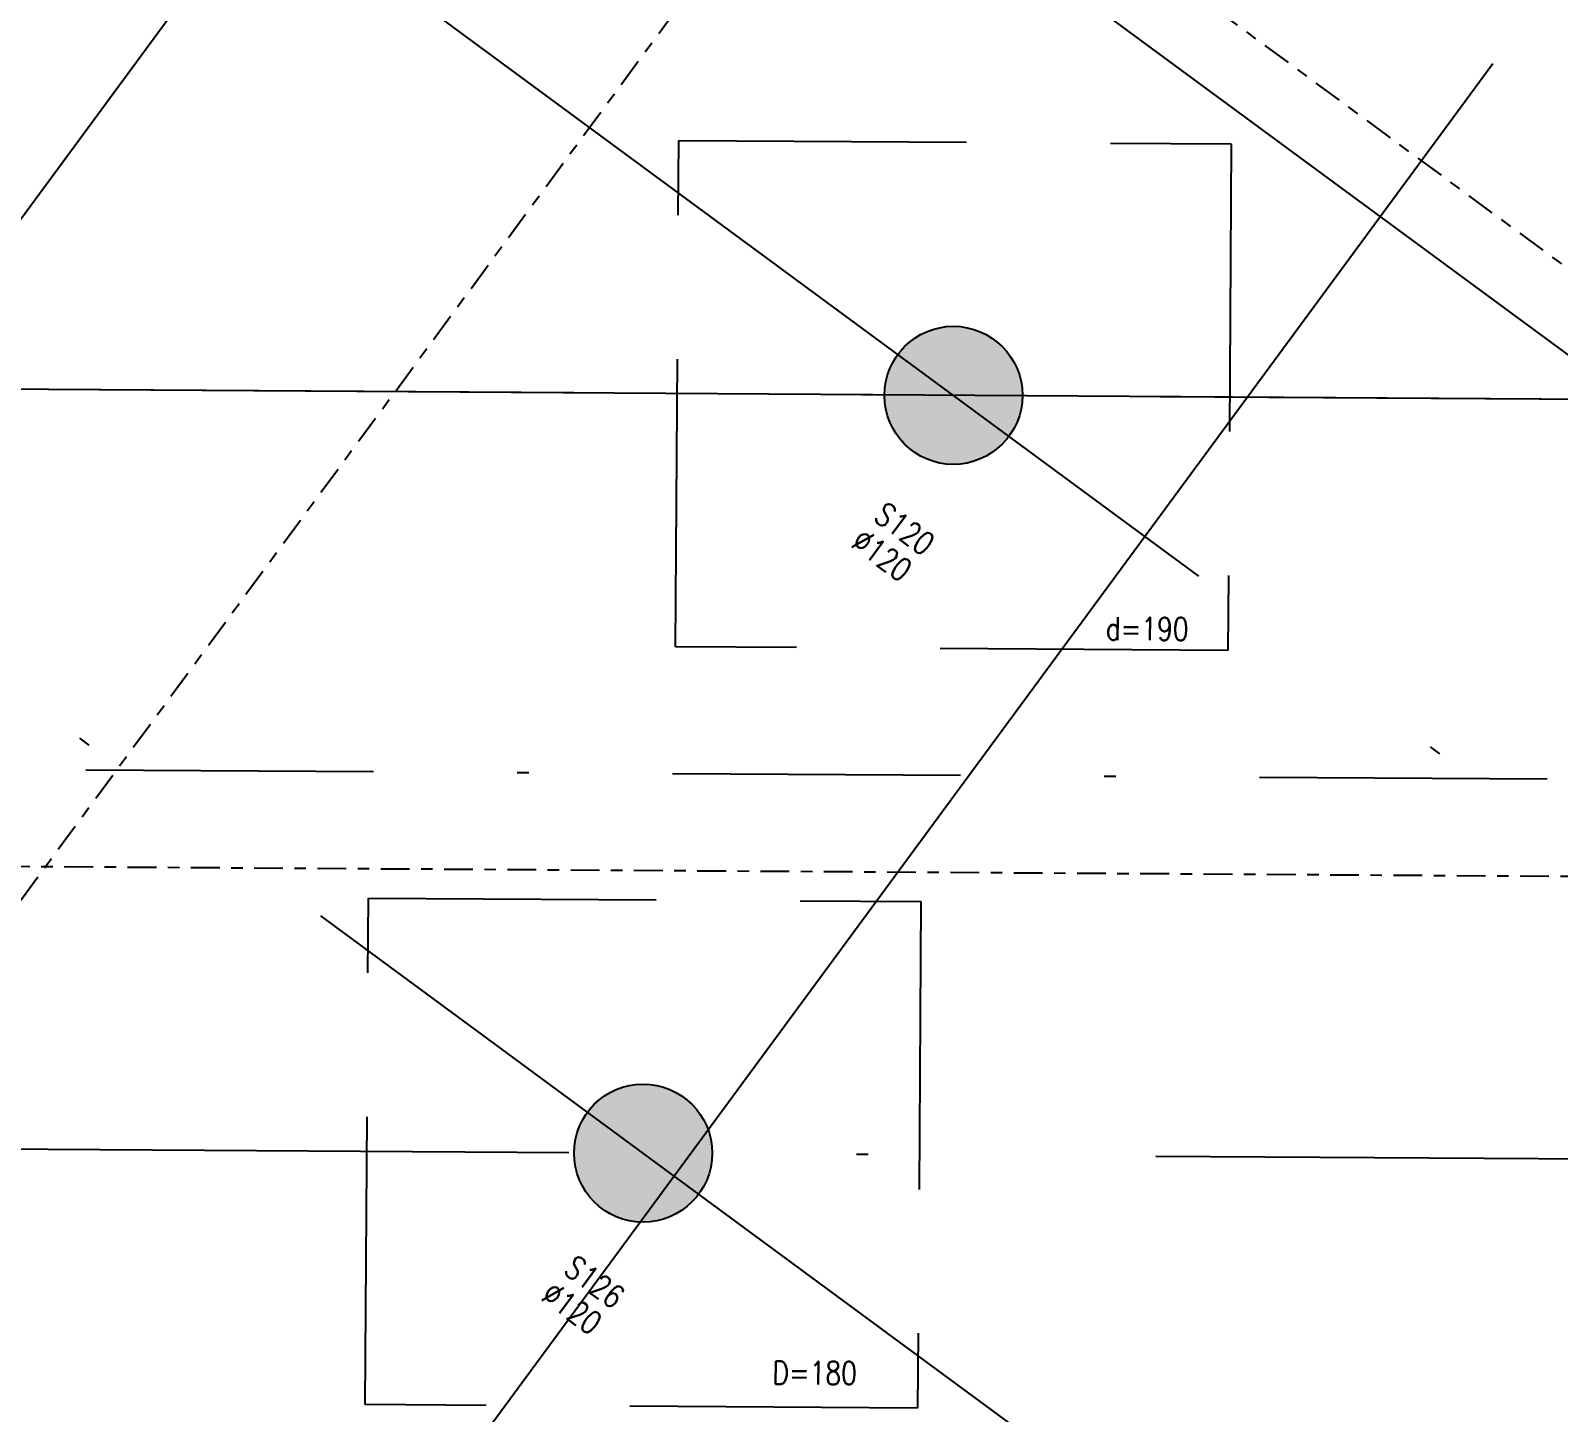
# Model space of a CAD drawing. Header units: millimetres. Extents: x 400392 to 401186, y 4543812 to 4544115.
# Drawn here: x 400731.97 to 400745.24, y 4544016.26 to 4544028.26 of the extents above; entities that cross this region are included whole.
import ezdxf

# ---------------------------------------------------------------- set-up
doc = ezdxf.new("R2010")
doc.units = ezdxf.units.MM
for name, pattern in [('AKS', [3, 2.5, -0.25, 0, -0.25]), ('CENTER', [2, 1.25, -0.25, 0.25, -0.25]), ('DASHDOT2', [0.5, 0.25, -0.125, 0, -0.125]), ('HIDDEN', [0.375, 0.25, -0.125])]:
    doc.linetypes.add(name, pattern=pattern)
for name, color, linetype in [('aks prota', 2, 'AKS'), ('kolon prota', 1, 'Continuous'), ('kolon tarama prota', 252, 'Continuous'), ('lkolon prota', 4, 'Continuous'), ('PRT-AL-TUNEL_EKSENI', 14, 'DASHDOT2'), ('skesit prota', 7, 'Continuous'), ('st-s_level (kot)', 6, 'Continuous'), ('temel prota', 6, 'Continuous'), ('tkolon prota', 6, 'Continuous')]:
    doc.layers.add(name, color=color, linetype=linetype)
doc.styles.add('OLCU', font='romanstw.shx')
doc.styles.add('tkolon', font='romanstw.shx')

msp = doc.modelspace()

# ---------------------------------------------------------------- hatches: boundary and pattern name
at = {"layer": 'kolon tarama prota'}
h = msp.add_hatch(color=256, dxfattribs=at)
h.dxf.hatch_style = 1
edge = h.paths.add_edge_path()
edge.add_arc((400739.98532, 4544025.0947), 0.6, 359.637118, 719.637118)
h = msp.add_hatch(color=256, dxfattribs=at)
h.dxf.hatch_style = 1
edge = h.paths.add_edge_path()
edge.add_arc((400737.28871, 4544018.51165), 0.6, 359.637118, 719.637118)

# ---------------------------------------------------------------- linework, layer by layer
at = {"layer": 'aks prota', "ltscale": 10}
for p, q in [((400772.22759, 4544005.64011), (400700.89665, 4544058.15852)), ((400772.22759, 4544005.64011), (400700.89665, 4544058.15852)), ((400772.22759, 4544005.64011), (400700.89665, 4544058.15852)), ((400766.35822, 4544005.67728), (400698.85116, 4544055.38031)), ((400766.35822, 4544005.67728), (400698.85116, 4544055.38031)), ((400722.19934, 4544013.47792), (400749.88765, 4544051.08441)), ((400722.19934, 4544013.47792), (400749.88765, 4544051.08441)), ((400754.61948, 4544005.75163), (400694.76017, 4544049.82389)), ((400754.61948, 4544005.75163), (400694.76017, 4544049.82389)), ((400754.61948, 4544005.75163), (400694.76017, 4544049.82389)), ((400729.84998, 4544007.84503), (400757.53829, 4544045.45151)), ((400729.84998, 4544007.84503), (400757.53829, 4544045.45151)), ((400729.84998, 4544007.84503), (400757.53829, 4544045.45151)), ((400826.98405, 4544024.54369), (400661.06815, 4544025.59453)), ((400826.98405, 4544024.54369), (400661.06815, 4544025.59453)), ((400808.56238, 4544024.66037), (400685.15217, 4544025.44199)), ((400826.94224, 4544017.94382), (400661.02635, 4544018.99466)), ((400826.94224, 4544017.94382), (400661.02635, 4544018.99466))]:
    msp.add_line(p, q, dxfattribs=at)
at = {"layer": 'kolon prota', "color": 1}
for centre in [(400739.98532, 4544025.0947), (400737.28871, 4544018.51165)]:
    msp.add_circle(centre, 0.6, dxfattribs=at)
at = {"layer": 'PRT-AL-TUNEL_EKSENI', "ltscale": 10}
msp.add_line((400661.04725, 4544022.2946), (400826.96314, 4544021.24376), dxfattribs=at)
at = {"layer": 'skesit prota', "linetype": 'CENTER', "ltscale": 0.2}
for p, q in [((400699.73078, 4544059.76443), (400747.82718, 4544024.35278)), ((400699.73078, 4544059.76443), (400747.82718, 4544024.35278)), ((400756.16018, 4544053.68254), (400717.40562, 4544001.04577)), ((400656.36139, 4544021.48111), (400823.13878, 4544020.42481))]:
    msp.add_line(p, q, dxfattribs=at)
at = {"layer": 'temel prota', "linetype": 'HIDDEN', "ltscale": 10}
for p, q in [((400737.57143, 4544022.90995), (400737.5993, 4544027.30986)), ((400737.5993, 4544027.30986), (400742.39921, 4544027.27946)), ((400742.39921, 4544027.27946), (400742.37134, 4544022.87955)), ((400742.37134, 4544022.87955), (400737.57143, 4544022.90995)), ((400734.87483, 4544016.32689), (400734.90269, 4544020.72681)), ((400734.90269, 4544020.72681), (400739.7026, 4544020.69641)), ((400739.7026, 4544020.69641), (400739.67473, 4544016.29649)), ((400739.67473, 4544016.29649), (400734.87483, 4544016.32689))]:
    msp.add_line(p, q, dxfattribs=at)

# ---------------------------------------------------------------- texts
at = {"layer": 'lkolon prota', "style": 'tkolon', "width": 0.8}
for p in [(400739.08421, 4544023.7892), (400736.39071, 4544017.24672)]:
    msp.add_text('%%C120', height=0.2, rotation=323.637118, dxfattribs=at).set_placement(p)
at = {"layer": 'st-s_level (kot)', "color": 6, "style": 'OLCU', "width": 0.8}
for tag, p in [('d=190', (400741.30872, 4544022.96904)), ('D=180', (400738.41286, 4544016.50519))]:
    msp.add_attdef(tag, p, '', height=0.2, rotation=359.637118, dxfattribs=at)
at = {"layer": 'tkolon prota', "style": 'tkolon', "width": 0.8}
for s, p in [('S120', (400739.28109, 4544024.01679)), ('S126', (400736.58759, 4544017.47431))]:
    msp.add_text(s, height=0.2, rotation=323.637118, dxfattribs=at).set_placement(p)

doc.saveas('drawing.dxf')
